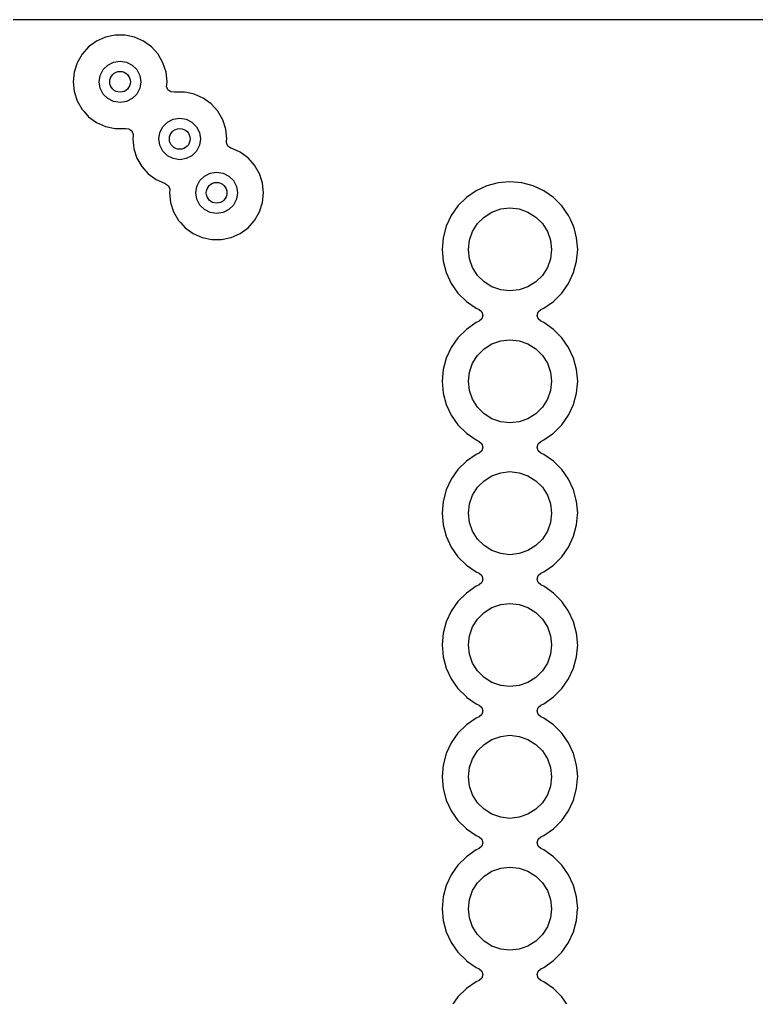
# Model space of a CAD drawing. Extents: x 0.53 to 4.07, y -3.29 to -0.61.
# Drawn here: x 1.52 to 2.079, y -1.354 to -0.612 of the extents above; entities that cross this region are included whole.
import ezdxf

# ---------------------------------------------------------------- set-up
doc = ezdxf.new("R2010")
doc.units = 0
doc.header["$MEASUREMENT"] = 0
doc.layers.add('BLACK', color=7, linetype='CONTINUOUS')

msp = doc.modelspace()

# ---------------------------------------------------------------- linework, layer by layer
at = {"layer": 'BLACK', "linetype": 'CONTINUOUS'}
for p, q in [((0.54215, -0.61222), (4.03239, -0.61222)), ((1.57863, -0.62858), (1.5726, -0.63296)), ((1.58544, -0.62555), (1.57863, -0.62858)), ((1.57863, -0.62858), (1.57863, -0.62858)), ((1.59145, -0.62427), (1.58544, -0.62555)), ((1.58544, -0.62555), (1.58544, -0.62555)), ((1.59273, -0.624), (1.59145, -0.62427)), ((1.60018, -0.624), (1.59273, -0.624)), ((1.60173, -0.62433), (1.60018, -0.624)), ((1.60747, -0.62555), (1.60173, -0.62433)), ((1.61428, -0.62858), (1.60747, -0.62555)), ((1.60747, -0.62555), (1.60747, -0.62555)), ((1.62031, -0.63296), (1.61428, -0.62858)), ((1.61428, -0.62858), (1.61428, -0.62858)), ((1.5726, -0.63296), (1.56762, -0.6385)), ((1.6253, -0.6385), (1.62031, -0.63296)), ((1.62031, -0.63296), (1.62031, -0.63296)), ((1.56389, -0.64495), (1.56159, -0.65204)), ((1.56762, -0.6385), (1.56389, -0.64495)), ((1.56389, -0.64495), (1.56389, -0.64495)), ((1.5872, -0.64671), (1.59159, -0.64447)), ((1.59159, -0.64447), (1.59646, -0.6437)), ((1.59646, -0.6437), (1.60132, -0.64447)), ((1.60132, -0.64447), (1.60571, -0.64671)), ((1.62902, -0.64495), (1.6253, -0.6385)), ((1.63133, -0.65204), (1.62902, -0.64495)), ((1.56159, -0.65204), (1.56081, -0.65945)), ((1.56159, -0.65204), (1.56159, -0.65204)), ((1.58148, -0.65458), (1.58372, -0.65019)), ((1.58372, -0.65019), (1.5872, -0.64671)), ((1.60571, -0.64671), (1.6092, -0.65019)), ((1.6092, -0.65019), (1.61143, -0.65458)), ((1.6321, -0.65945), (1.63133, -0.65204)), ((1.56081, -0.65945), (1.56159, -0.66686)), ((1.58071, -0.65945), (1.58148, -0.65458)), ((1.58148, -0.66432), (1.58071, -0.65945)), ((1.61143, -0.65458), (1.6122, -0.65945)), ((1.6122, -0.65945), (1.61143, -0.66432)), ((1.63183, -0.66208), (1.6321, -0.65945)), ((1.56159, -0.66686), (1.56159, -0.66686)), ((1.56159, -0.66686), (1.56389, -0.67395)), ((1.58372, -0.66871), (1.58148, -0.66432)), ((1.61143, -0.66432), (1.6092, -0.66871)), ((1.63181, -0.66292), (1.63183, -0.66208)), ((1.63276, -0.6655), (1.63181, -0.66292)), ((1.63496, -0.66716), (1.63276, -0.6655)), ((1.6377, -0.66737), (1.63496, -0.66716)), ((1.63801, -0.6673), (1.6377, -0.66737)), ((1.64546, -0.6673), (1.63801, -0.6673)), ((1.64701, -0.66763), (1.64546, -0.6673)), ((1.56389, -0.67395), (1.56389, -0.67395)), ((1.56389, -0.67395), (1.56762, -0.6804)), ((1.5872, -0.67219), (1.58372, -0.66871)), ((1.59159, -0.67443), (1.5872, -0.67219)), ((1.59646, -0.6752), (1.59159, -0.67443)), ((1.60132, -0.67443), (1.59646, -0.6752)), ((1.60571, -0.67219), (1.60132, -0.67443)), ((1.6092, -0.66871), (1.60571, -0.67219)), ((1.65275, -0.66885), (1.64701, -0.66763)), ((1.65956, -0.67188), (1.65275, -0.66885)), ((1.65275, -0.66885), (1.65275, -0.66885)), ((1.66559, -0.67626), (1.65956, -0.67188)), ((1.65956, -0.67188), (1.65956, -0.67188)), ((1.56762, -0.6804), (1.56888, -0.6818)), ((1.56888, -0.6818), (1.5726, -0.68594)), ((1.67057, -0.6818), (1.66559, -0.67626)), ((1.66559, -0.67626), (1.66559, -0.67626)), ((1.6743, -0.68826), (1.67057, -0.6818)), ((1.5726, -0.68594), (1.57863, -0.69032)), ((1.63248, -0.69002), (1.63687, -0.68778)), ((1.63687, -0.68778), (1.64173, -0.68701)), ((1.64173, -0.68701), (1.6466, -0.68778)), ((1.6466, -0.68778), (1.65099, -0.69002)), ((1.6766, -0.69534), (1.6743, -0.68826)), ((1.57863, -0.69032), (1.57863, -0.69032)), ((1.57863, -0.69032), (1.58544, -0.69335)), ((1.58544, -0.69335), (1.58544, -0.69335)), ((1.58544, -0.69335), (1.59273, -0.6949)), ((1.59273, -0.6949), (1.59273, -0.6949)), ((1.59273, -0.6949), (1.60018, -0.6949)), ((1.60018, -0.6949), (1.60049, -0.69484)), ((1.60018, -0.6949), (1.60018, -0.6949)), ((1.60049, -0.69484), (1.60323, -0.69505)), ((1.60323, -0.69505), (1.60543, -0.6967)), ((1.60543, -0.6967), (1.60638, -0.69929)), ((1.62675, -0.69789), (1.62899, -0.6935)), ((1.62899, -0.6935), (1.63248, -0.69002)), ((1.65099, -0.69002), (1.65447, -0.6935)), ((1.65447, -0.6935), (1.65671, -0.69789)), ((1.67738, -0.70276), (1.6766, -0.69534)), ((1.60636, -0.70012), (1.60608, -0.70276)), ((1.60608, -0.70276), (1.60686, -0.71017)), ((1.60638, -0.69929), (1.60636, -0.70012)), ((1.62598, -0.70276), (1.62675, -0.69789)), ((1.62675, -0.70762), (1.62598, -0.70276)), ((1.65671, -0.69789), (1.65748, -0.70276)), ((1.65748, -0.70276), (1.65671, -0.70762)), ((1.67719, -0.70454), (1.67738, -0.70276)), ((1.6772, -0.70561), (1.67719, -0.70454)), ((1.60686, -0.71017), (1.60686, -0.71017)), ((1.60686, -0.71017), (1.60917, -0.71725)), ((1.62899, -0.71201), (1.62675, -0.70762)), ((1.63248, -0.7155), (1.62899, -0.71201)), ((1.65447, -0.71201), (1.65099, -0.7155)), ((1.65671, -0.70762), (1.65447, -0.71201)), ((1.67827, -0.70814), (1.6772, -0.70561)), ((1.68054, -0.7097), (1.67827, -0.70814)), ((1.6807, -0.70975), (1.68054, -0.7097)), ((1.6871, -0.7126), (1.6807, -0.70975)), ((1.60917, -0.71725), (1.60917, -0.71726)), ((1.60917, -0.71726), (1.61289, -0.72371)), ((1.63687, -0.71773), (1.63248, -0.7155)), ((1.64173, -0.7185), (1.63687, -0.71773)), ((1.6466, -0.71773), (1.64173, -0.7185)), ((1.65099, -0.7155), (1.6466, -0.71773)), ((1.68751, -0.71278), (1.6871, -0.7126)), ((1.69312, -0.71685), (1.68751, -0.71278)), ((1.68751, -0.71278), (1.68751, -0.71278)), ((1.69354, -0.71716), (1.69312, -0.71685)), ((1.69852, -0.7227), (1.69354, -0.71716)), ((1.61289, -0.72371), (1.61779, -0.72915)), ((1.70225, -0.72915), (1.69852, -0.7227)), ((1.61779, -0.72915), (1.61788, -0.72925)), ((1.61788, -0.72925), (1.62391, -0.73363)), ((1.62391, -0.73363), (1.62391, -0.73363)), ((1.62391, -0.73363), (1.63072, -0.73666)), ((1.65694, -0.7344), (1.66043, -0.73091)), ((1.66043, -0.73091), (1.66482, -0.72867)), ((1.66482, -0.72867), (1.66969, -0.7279)), ((1.66969, -0.7279), (1.67455, -0.72867)), ((1.67455, -0.72867), (1.67894, -0.73091)), ((1.67894, -0.73091), (1.68243, -0.7344)), ((1.70241, -0.72963), (1.70225, -0.72915)), ((1.70225, -0.72915), (1.70225, -0.72915)), ((1.70225, -0.72915), (1.70225, -0.72915)), ((1.70455, -0.73624), (1.70241, -0.72963)), ((1.63072, -0.73666), (1.63072, -0.73666)), ((1.63072, -0.73666), (1.63088, -0.73671)), ((1.63088, -0.73671), (1.63315, -0.73826)), ((1.63315, -0.73826), (1.63422, -0.7408)), ((1.63422, -0.7408), (1.63422, -0.74186)), ((1.65394, -0.74365), (1.65471, -0.73879)), ((1.65471, -0.73879), (1.65694, -0.7344)), ((1.68243, -0.7344), (1.68466, -0.73879)), ((1.68466, -0.73879), (1.68543, -0.74365)), ((1.70533, -0.74365), (1.70455, -0.73624)), ((1.87455, -0.73832), (1.86643, -0.7421)), ((1.8832, -0.736), (1.87455, -0.73832)), ((1.87455, -0.73832), (1.87455, -0.73832)), ((1.89213, -0.73522), (1.8832, -0.736)), ((1.8832, -0.736), (1.8832, -0.736)), ((1.90105, -0.736), (1.89213, -0.73522)), ((1.89213, -0.73522), (1.89213, -0.73522)), ((1.9097, -0.73832), (1.90105, -0.736)), ((1.90105, -0.736), (1.90105, -0.736)), ((1.90105, -0.736), (1.90105, -0.736)), ((1.90105, -0.736), (1.90105, -0.736)), ((1.90105, -0.736), (1.90105, -0.736)), ((1.91782, -0.7421), (1.9097, -0.73832)), ((1.9097, -0.73832), (1.9097, -0.73832)), ((1.63406, -0.74347), (1.63404, -0.74365)), ((1.63404, -0.74365), (1.63482, -0.75106)), ((1.63422, -0.74186), (1.63406, -0.74347)), ((1.65471, -0.74852), (1.65394, -0.74365)), ((1.65694, -0.75291), (1.65471, -0.74852)), ((1.68466, -0.74852), (1.68243, -0.75291)), ((1.68543, -0.74365), (1.68466, -0.74852)), ((1.70455, -0.75106), (1.70533, -0.74365)), ((1.85909, -0.74724), (1.85275, -0.75358)), ((1.86643, -0.7421), (1.85909, -0.74724)), ((1.86643, -0.7421), (1.86643, -0.7421)), ((1.92516, -0.74724), (1.91782, -0.7421)), ((1.91782, -0.7421), (1.91782, -0.7421)), ((1.9315, -0.75358), (1.92516, -0.74724)), ((1.63482, -0.75106), (1.63482, -0.75106)), ((1.63482, -0.75106), (1.63712, -0.75815)), ((1.66043, -0.75639), (1.65694, -0.75291)), ((1.66482, -0.75863), (1.66043, -0.75639)), ((1.67894, -0.75639), (1.67455, -0.75863)), ((1.68243, -0.75291), (1.67894, -0.75639)), ((1.70225, -0.75815), (1.70455, -0.75106)), ((1.85275, -0.75358), (1.84762, -0.76092)), ((1.87846, -0.75824), (1.88512, -0.75591)), ((1.88512, -0.75591), (1.89213, -0.75512)), ((1.89213, -0.75512), (1.89913, -0.75591)), ((1.89913, -0.75591), (1.90579, -0.75824)), ((1.93664, -0.76092), (1.9315, -0.75358)), ((1.9315, -0.75358), (1.9315, -0.75358)), ((1.63712, -0.75815), (1.63712, -0.75815)), ((1.63712, -0.75815), (1.64085, -0.7646)), ((1.66969, -0.7594), (1.66482, -0.75863)), ((1.67455, -0.75863), (1.66969, -0.7594)), ((1.69852, -0.7646), (1.70225, -0.75815)), ((1.84762, -0.76092), (1.84383, -0.76904)), ((1.84762, -0.76092), (1.84762, -0.76092)), ((1.8675, -0.76698), (1.87249, -0.76199)), ((1.87249, -0.76199), (1.87846, -0.75824)), ((1.90579, -0.75824), (1.91176, -0.76199)), ((1.91176, -0.76199), (1.91675, -0.76698)), ((1.93826, -0.7644), (1.93664, -0.76092)), ((1.64085, -0.7646), (1.64227, -0.76619)), ((1.64227, -0.76619), (1.64583, -0.77014)), ((1.64583, -0.77014), (1.65186, -0.77452)), ((1.68751, -0.77452), (1.69354, -0.77014)), ((1.69354, -0.77014), (1.69852, -0.7646)), ((1.84383, -0.76904), (1.84151, -0.77769)), ((1.84383, -0.76904), (1.84383, -0.76904)), ((1.86375, -0.77295), (1.8675, -0.76698)), ((1.91675, -0.76698), (1.9205, -0.77295)), ((1.94042, -0.76904), (1.93826, -0.7644)), ((1.94098, -0.77112), (1.94042, -0.76904)), ((1.94042, -0.76904), (1.94042, -0.76904)), ((1.94274, -0.77769), (1.94098, -0.77112)), ((1.65186, -0.77452), (1.65186, -0.77452)), ((1.65186, -0.77452), (1.65867, -0.77755)), ((1.65867, -0.77755), (1.65867, -0.77755)), ((1.65867, -0.77755), (1.66596, -0.7791)), ((1.67341, -0.7791), (1.6807, -0.77755)), ((1.6807, -0.77755), (1.68751, -0.77452)), ((1.84151, -0.77769), (1.84073, -0.78661)), ((1.84151, -0.77769), (1.84151, -0.77769)), ((1.86142, -0.77961), (1.86375, -0.77295)), ((1.9205, -0.77295), (1.92283, -0.77961)), ((1.94352, -0.78661), (1.94274, -0.77769)), ((1.66596, -0.7791), (1.66596, -0.7791)), ((1.66596, -0.7791), (1.67341, -0.7791)), ((1.67341, -0.7791), (1.67341, -0.7791)), ((1.86063, -0.78661), (1.86142, -0.77961)), ((1.92283, -0.77961), (1.92362, -0.78661)), ((1.84073, -0.78661), (1.84151, -0.79554)), ((1.84073, -0.78661), (1.84073, -0.78661)), ((1.86142, -0.79362), (1.86063, -0.78661)), ((1.86375, -0.80028), (1.86142, -0.79362)), ((1.92283, -0.79362), (1.9205, -0.80028)), ((1.92362, -0.78661), (1.92283, -0.79362)), ((1.94274, -0.79554), (1.94352, -0.78661)), ((1.84151, -0.79554), (1.84151, -0.79554)), ((1.84151, -0.79554), (1.84383, -0.80419)), ((1.8675, -0.80625), (1.86375, -0.80028)), ((1.9205, -0.80028), (1.91675, -0.80625)), ((1.94042, -0.80419), (1.94274, -0.79554)), ((1.84383, -0.80419), (1.84383, -0.80419)), ((1.84383, -0.80419), (1.84762, -0.81231)), ((1.87249, -0.81124), (1.8675, -0.80625)), ((1.91675, -0.80625), (1.91176, -0.81124)), ((1.93664, -0.81231), (1.94042, -0.80419)), ((1.84762, -0.81231), (1.84762, -0.81231)), ((1.84762, -0.81231), (1.85275, -0.81965)), ((1.87846, -0.81499), (1.87249, -0.81124)), ((1.88512, -0.81732), (1.87846, -0.81499)), ((1.90579, -0.81499), (1.89913, -0.81732)), ((1.91176, -0.81124), (1.90579, -0.81499)), ((1.9315, -0.81965), (1.93664, -0.81231)), ((1.85275, -0.81965), (1.85909, -0.82599)), ((1.89213, -0.81811), (1.88512, -0.81732)), ((1.89913, -0.81732), (1.89213, -0.81811)), ((1.92516, -0.82599), (1.9315, -0.81965)), ((1.85909, -0.82599), (1.85909, -0.82599)), ((1.85909, -0.82599), (1.86643, -0.83112)), ((1.91782, -0.83112), (1.92516, -0.82599)), ((1.86643, -0.83112), (1.86871, -0.83219)), ((1.86871, -0.83219), (1.87078, -0.83401)), ((1.87153, -0.83665), (1.87073, -0.83929)), ((1.87078, -0.83401), (1.87153, -0.83665)), ((1.91272, -0.83658), (1.91352, -0.83394)), ((1.91348, -0.83922), (1.91272, -0.83658)), ((1.91352, -0.83394), (1.91554, -0.83219)), ((1.91554, -0.83219), (1.91782, -0.83112)), ((1.86643, -0.8421), (1.85909, -0.84724)), ((1.86871, -0.84104), (1.86643, -0.8421)), ((1.86643, -0.8421), (1.86643, -0.8421)), ((1.87073, -0.83929), (1.86871, -0.84104)), ((1.91554, -0.84104), (1.91348, -0.83922)), ((1.91782, -0.8421), (1.91554, -0.84104)), ((1.92516, -0.84724), (1.91782, -0.8421)), ((1.91782, -0.8421), (1.91782, -0.8421)), ((1.85909, -0.84724), (1.85275, -0.85358)), ((1.9315, -0.85358), (1.92516, -0.84724)), ((1.85275, -0.85358), (1.84762, -0.86092)), ((1.87249, -0.86199), (1.87846, -0.85824)), ((1.87846, -0.85824), (1.88512, -0.85591)), ((1.88512, -0.85591), (1.89213, -0.85512)), ((1.89213, -0.85512), (1.89913, -0.85591)), ((1.89913, -0.85591), (1.90579, -0.85824)), ((1.90579, -0.85824), (1.91176, -0.86199)), ((1.93664, -0.86092), (1.9315, -0.85358)), ((1.9315, -0.85358), (1.9315, -0.85358)), ((1.84762, -0.86092), (1.84383, -0.86904)), ((1.84762, -0.86092), (1.84762, -0.86092)), ((1.86375, -0.87295), (1.8675, -0.86698)), ((1.8675, -0.86698), (1.87249, -0.86199)), ((1.91176, -0.86199), (1.91675, -0.86698)), ((1.91675, -0.86698), (1.9205, -0.87295)), ((1.94042, -0.86904), (1.93664, -0.86092)), ((1.84383, -0.86904), (1.84151, -0.87769)), ((1.84383, -0.86904), (1.84383, -0.86904)), ((1.86142, -0.87961), (1.86375, -0.87295)), ((1.9205, -0.87295), (1.92283, -0.87961)), ((1.94274, -0.87769), (1.94042, -0.86904)), ((1.84151, -0.87769), (1.84073, -0.88661)), ((1.84151, -0.87769), (1.84151, -0.87769)), ((1.86063, -0.88661), (1.86142, -0.87961)), ((1.92283, -0.87961), (1.92362, -0.88661)), ((1.94352, -0.88661), (1.94274, -0.87769)), ((1.84073, -0.88661), (1.84073, -0.88661)), ((1.84073, -0.88661), (1.84151, -0.89554)), ((1.86142, -0.89362), (1.86063, -0.88661)), ((1.92362, -0.88661), (1.92283, -0.89362)), ((1.94274, -0.89554), (1.94352, -0.88661)), ((1.84151, -0.89554), (1.84151, -0.89554)), ((1.84151, -0.89554), (1.84383, -0.90419)), ((1.86375, -0.90028), (1.86142, -0.89362)), ((1.92283, -0.89362), (1.9205, -0.90028)), ((1.94042, -0.90419), (1.94274, -0.89554)), ((1.84383, -0.90419), (1.84383, -0.90419)), ((1.84383, -0.90419), (1.84762, -0.91231)), ((1.8675, -0.90625), (1.86375, -0.90028)), ((1.9205, -0.90028), (1.91675, -0.90625)), ((1.93664, -0.91231), (1.94042, -0.90419)), ((1.84762, -0.91231), (1.84762, -0.91231)), ((1.84762, -0.91231), (1.85275, -0.91965)), ((1.87249, -0.91124), (1.8675, -0.90625)), ((1.87846, -0.91499), (1.87249, -0.91124)), ((1.91176, -0.91124), (1.90579, -0.91499)), ((1.91675, -0.90625), (1.91176, -0.91124)), ((1.9315, -0.91965), (1.93664, -0.91231)), ((1.85275, -0.91965), (1.85909, -0.92599)), ((1.88512, -0.91732), (1.87846, -0.91499)), ((1.89213, -0.91811), (1.88512, -0.91732)), ((1.89913, -0.91732), (1.89213, -0.91811)), ((1.90579, -0.91499), (1.89913, -0.91732)), ((1.92516, -0.92599), (1.9315, -0.91965)), ((1.85909, -0.92599), (1.85909, -0.92599)), ((1.85909, -0.92599), (1.86643, -0.93112)), ((1.91782, -0.93112), (1.92516, -0.92599)), ((1.86643, -0.93112), (1.86871, -0.93219)), ((1.86871, -0.93219), (1.87078, -0.93401)), ((1.87078, -0.93401), (1.87153, -0.93665)), ((1.91272, -0.93658), (1.91352, -0.93394)), ((1.91352, -0.93394), (1.91554, -0.93219)), ((1.91554, -0.93219), (1.91782, -0.93112)), ((1.86871, -0.94104), (1.86643, -0.9421)), ((1.87073, -0.93929), (1.86871, -0.94104)), ((1.87153, -0.93665), (1.87073, -0.93929)), ((1.91348, -0.93922), (1.91272, -0.93658)), ((1.91554, -0.94104), (1.91348, -0.93922)), ((1.91782, -0.9421), (1.91554, -0.94104)), ((1.85909, -0.94724), (1.85275, -0.95358)), ((1.86643, -0.9421), (1.85909, -0.94724)), ((1.86643, -0.9421), (1.86643, -0.9421)), ((1.92516, -0.94724), (1.91782, -0.9421)), ((1.91782, -0.9421), (1.91782, -0.9421)), ((1.9315, -0.95358), (1.92516, -0.94724)), ((1.85275, -0.95358), (1.84762, -0.96092)), ((1.87846, -0.95824), (1.88512, -0.95591)), ((1.88512, -0.95591), (1.89213, -0.95512)), ((1.89213, -0.95512), (1.89913, -0.95591)), ((1.89913, -0.95591), (1.90579, -0.95824)), ((1.93664, -0.96092), (1.9315, -0.95358)), ((1.9315, -0.95358), (1.9315, -0.95358)), ((1.84762, -0.96092), (1.84383, -0.96904)), ((1.84762, -0.96092), (1.84762, -0.96092)), ((1.8675, -0.96698), (1.87249, -0.96199)), ((1.87249, -0.96199), (1.87846, -0.95824)), ((1.90579, -0.95824), (1.91176, -0.96199)), ((1.91176, -0.96199), (1.91675, -0.96698)), ((1.94042, -0.96904), (1.93664, -0.96092)), ((1.84383, -0.96904), (1.84151, -0.97769)), ((1.84383, -0.96904), (1.84383, -0.96904)), ((1.86375, -0.97295), (1.8675, -0.96698)), ((1.91675, -0.96698), (1.9205, -0.97295)), ((1.94274, -0.97769), (1.94042, -0.96904)), ((1.84151, -0.97769), (1.84073, -0.98661)), ((1.84151, -0.97769), (1.84151, -0.97769)), ((1.86142, -0.97961), (1.86375, -0.97295)), ((1.9205, -0.97295), (1.92283, -0.97961)), ((1.94293, -0.97984), (1.94274, -0.97769)), ((1.86063, -0.98661), (1.86142, -0.97961)), ((1.92283, -0.97961), (1.92362, -0.98661)), ((1.94352, -0.98661), (1.94293, -0.97984)), ((1.84073, -0.98661), (1.84073, -0.98661)), ((1.84073, -0.98661), (1.84151, -0.99554)), ((1.86142, -0.99362), (1.86063, -0.98661)), ((1.86375, -1.00028), (1.86142, -0.99362)), ((1.92283, -0.99362), (1.9205, -1.00028)), ((1.92362, -0.98661), (1.92283, -0.99362)), ((1.94274, -0.99554), (1.94341, -0.98789)), ((1.94341, -0.98789), (1.94352, -0.98661)), ((1.94352, -0.98661), (1.94352, -0.98661)), ((1.84151, -0.99554), (1.84151, -0.99554)), ((1.84151, -0.99554), (1.84383, -1.00419)), ((1.8675, -1.00625), (1.86375, -1.00028)), ((1.9205, -1.00028), (1.91675, -1.00625)), ((1.94042, -1.00419), (1.94274, -0.99554)), ((1.84383, -1.00419), (1.84383, -1.00419)), ((1.84383, -1.00419), (1.84762, -1.01231)), ((1.87249, -1.01124), (1.8675, -1.00625)), ((1.91675, -1.00625), (1.91176, -1.01124)), ((1.93664, -1.01231), (1.94042, -1.00419)), ((1.84762, -1.01231), (1.84762, -1.01231)), ((1.84762, -1.01231), (1.85275, -1.01965)), ((1.87846, -1.01499), (1.87249, -1.01124)), ((1.88512, -1.01732), (1.87846, -1.01499)), ((1.90579, -1.01499), (1.89913, -1.01732)), ((1.91176, -1.01124), (1.90579, -1.01499)), ((1.9315, -1.01965), (1.93664, -1.01231)), ((1.85275, -1.01965), (1.85909, -1.02599)), ((1.89213, -1.01811), (1.88512, -1.01732)), ((1.89913, -1.01732), (1.89213, -1.01811)), ((1.92516, -1.02599), (1.9315, -1.01965)), ((1.85909, -1.02599), (1.85909, -1.02599)), ((1.85909, -1.02599), (1.86643, -1.03112)), ((1.91782, -1.03112), (1.92516, -1.02599)), ((1.86643, -1.03112), (1.86871, -1.03219)), ((1.86871, -1.03219), (1.87078, -1.03401)), ((1.87153, -1.03665), (1.87073, -1.03929)), ((1.87078, -1.03401), (1.87153, -1.03665)), ((1.91272, -1.03658), (1.91352, -1.03394)), ((1.91348, -1.03922), (1.91272, -1.03658)), ((1.91352, -1.03394), (1.91554, -1.03219)), ((1.91554, -1.03219), (1.91782, -1.03112)), ((1.86643, -1.0421), (1.85909, -1.04724)), ((1.86871, -1.04104), (1.86643, -1.0421)), ((1.86643, -1.0421), (1.86643, -1.0421)), ((1.87073, -1.03929), (1.86871, -1.04104)), ((1.91554, -1.04104), (1.91348, -1.03922)), ((1.91782, -1.0421), (1.91554, -1.04104)), ((1.92516, -1.04724), (1.91782, -1.0421)), ((1.91782, -1.0421), (1.91782, -1.0421)), ((1.85909, -1.04724), (1.85275, -1.05358)), ((1.9315, -1.05358), (1.92516, -1.04724)), ((1.85275, -1.05358), (1.84762, -1.06092)), ((1.87249, -1.06199), (1.87846, -1.05824)), ((1.87846, -1.05824), (1.88512, -1.05591)), ((1.88512, -1.05591), (1.89213, -1.05512)), ((1.89213, -1.05512), (1.89913, -1.05591)), ((1.89913, -1.05591), (1.90579, -1.05824)), ((1.90579, -1.05824), (1.91176, -1.06199)), ((1.93259, -1.05514), (1.9315, -1.05358)), ((1.93664, -1.06092), (1.93259, -1.05514)), ((1.84762, -1.06092), (1.84383, -1.06904)), ((1.84762, -1.06092), (1.84762, -1.06092)), ((1.86375, -1.07295), (1.8675, -1.06698)), ((1.8675, -1.06698), (1.87249, -1.06199)), ((1.91176, -1.06199), (1.91675, -1.06698)), ((1.91675, -1.06698), (1.9205, -1.07295)), ((1.94042, -1.06904), (1.93664, -1.06092)), ((1.84383, -1.06904), (1.84151, -1.07769)), ((1.84383, -1.06904), (1.84383, -1.06904)), ((1.86142, -1.07961), (1.86375, -1.07295)), ((1.9205, -1.07295), (1.92283, -1.07961)), ((1.94274, -1.07769), (1.94042, -1.06904)), ((1.84151, -1.07769), (1.84073, -1.08661)), ((1.84151, -1.07769), (1.84151, -1.07769)), ((1.86063, -1.08661), (1.86142, -1.07961)), ((1.92283, -1.07961), (1.92362, -1.08661)), ((1.94307, -1.0814), (1.94274, -1.07769)), ((1.94342, -1.0855), (1.94307, -1.0814)), ((1.84073, -1.08661), (1.84073, -1.08661)), ((1.84073, -1.08661), (1.84151, -1.09554)), ((1.86142, -1.09362), (1.86063, -1.08661)), ((1.92362, -1.08661), (1.92283, -1.09362)), ((1.94274, -1.09554), (1.94352, -1.08661)), ((1.94352, -1.08661), (1.94342, -1.0855)), ((1.84151, -1.09554), (1.84151, -1.09554)), ((1.84151, -1.09554), (1.84383, -1.10419)), ((1.86375, -1.10028), (1.86142, -1.09362)), ((1.92283, -1.09362), (1.9205, -1.10028)), ((1.94042, -1.10419), (1.94274, -1.09554)), ((1.84383, -1.10419), (1.84383, -1.10419)), ((1.84383, -1.10419), (1.84762, -1.11231)), ((1.8675, -1.10625), (1.86375, -1.10028)), ((1.9205, -1.10028), (1.91675, -1.10625)), ((1.93664, -1.11231), (1.94042, -1.10419)), ((1.84762, -1.11231), (1.84762, -1.11231)), ((1.84762, -1.11231), (1.85275, -1.11965)), ((1.87249, -1.11124), (1.8675, -1.10625)), ((1.87846, -1.11499), (1.87249, -1.11124)), ((1.91176, -1.11124), (1.90579, -1.11499)), ((1.91675, -1.10625), (1.91176, -1.11124)), ((1.9315, -1.11965), (1.93664, -1.11231)), ((1.85275, -1.11965), (1.85909, -1.12599)), ((1.88512, -1.11732), (1.87846, -1.11499)), ((1.89213, -1.11811), (1.88512, -1.11732)), ((1.89913, -1.11732), (1.89213, -1.11811)), ((1.90579, -1.11499), (1.89913, -1.11732)), ((1.92516, -1.12599), (1.9315, -1.11965)), ((1.85909, -1.12599), (1.85921, -1.12607)), ((1.85921, -1.12607), (1.86643, -1.13112)), ((1.91782, -1.13112), (1.92516, -1.12599)), ((1.86643, -1.13112), (1.86871, -1.13219)), ((1.86871, -1.13219), (1.87078, -1.13401)), ((1.87078, -1.13401), (1.87153, -1.13665)), ((1.91272, -1.13658), (1.91352, -1.13394)), ((1.91352, -1.13394), (1.91554, -1.13219)), ((1.91554, -1.13219), (1.91782, -1.13112)), ((1.86643, -1.1421), (1.85909, -1.14724)), ((1.86871, -1.14104), (1.86643, -1.1421)), ((1.86643, -1.1421), (1.86643, -1.1421)), ((1.87073, -1.13929), (1.86871, -1.14104)), ((1.87153, -1.13665), (1.87073, -1.13929)), ((1.91348, -1.13922), (1.91272, -1.13658)), ((1.91554, -1.14104), (1.91348, -1.13922)), ((1.91782, -1.1421), (1.91554, -1.14104)), ((1.92516, -1.14724), (1.91782, -1.1421)), ((1.91782, -1.1421), (1.91782, -1.1421)), ((1.85909, -1.14724), (1.85275, -1.15358)), ((1.9315, -1.15358), (1.92516, -1.14724)), ((1.85275, -1.15358), (1.84762, -1.16092)), ((1.87846, -1.15824), (1.88512, -1.15591)), ((1.88512, -1.15591), (1.89213, -1.15512)), ((1.89213, -1.15512), (1.89913, -1.15591)), ((1.89913, -1.15591), (1.90579, -1.15824)), ((1.93664, -1.16092), (1.9315, -1.15358)), ((1.9315, -1.15358), (1.9315, -1.15358)), ((1.84762, -1.16092), (1.84383, -1.16904)), ((1.84762, -1.16092), (1.84762, -1.16092)), ((1.8675, -1.16698), (1.87249, -1.16199)), ((1.87249, -1.16199), (1.87846, -1.15824)), ((1.90579, -1.15824), (1.91176, -1.16199)), ((1.91176, -1.16199), (1.91675, -1.16698)), ((1.94042, -1.16904), (1.93664, -1.16092)), ((1.84383, -1.16904), (1.84151, -1.17769)), ((1.84383, -1.16904), (1.84383, -1.16904)), ((1.86375, -1.17295), (1.8675, -1.16698)), ((1.91675, -1.16698), (1.9205, -1.17295)), ((1.94274, -1.17769), (1.94042, -1.16904)), ((1.84151, -1.17769), (1.84073, -1.18661)), ((1.84151, -1.17769), (1.84151, -1.17769)), ((1.86142, -1.17961), (1.86375, -1.17295)), ((1.9205, -1.17295), (1.92283, -1.17961)), ((1.94293, -1.17984), (1.94274, -1.17769)), ((1.84073, -1.18661), (1.84073, -1.18661)), ((1.84073, -1.18661), (1.84151, -1.19554)), ((1.86063, -1.18661), (1.86142, -1.17961)), ((1.86142, -1.19362), (1.86063, -1.18661)), ((1.92283, -1.17961), (1.92362, -1.18661)), ((1.92362, -1.18661), (1.92283, -1.19362)), ((1.94352, -1.18661), (1.94293, -1.17984)), ((1.94341, -1.18789), (1.94352, -1.18661)), ((1.94352, -1.18661), (1.94352, -1.18661)), ((1.86375, -1.20028), (1.86142, -1.19362)), ((1.92283, -1.19362), (1.9205, -1.20028)), ((1.94274, -1.19554), (1.94341, -1.18789)), ((1.84151, -1.19554), (1.84151, -1.19554)), ((1.84151, -1.19554), (1.84383, -1.20419)), ((1.8675, -1.20625), (1.86375, -1.20028)), ((1.9205, -1.20028), (1.91675, -1.20625)), ((1.94042, -1.20419), (1.94274, -1.19554)), ((1.84383, -1.20419), (1.84383, -1.20419)), ((1.84383, -1.20419), (1.84762, -1.21231)), ((1.87249, -1.21124), (1.8675, -1.20625)), ((1.91675, -1.20625), (1.91176, -1.21124)), ((1.93664, -1.21231), (1.94042, -1.20419)), ((1.84762, -1.21231), (1.84762, -1.21231)), ((1.84762, -1.21231), (1.85275, -1.21965)), ((1.87846, -1.21499), (1.87249, -1.21124)), ((1.88512, -1.21732), (1.87846, -1.21499)), ((1.90579, -1.21499), (1.89913, -1.21732)), ((1.91176, -1.21124), (1.90579, -1.21499)), ((1.9315, -1.21965), (1.93664, -1.21231)), ((1.85275, -1.21965), (1.85909, -1.22599)), ((1.89213, -1.21811), (1.88512, -1.21732)), ((1.89913, -1.21732), (1.89213, -1.21811)), ((1.92516, -1.22599), (1.9315, -1.21965)), ((1.85909, -1.22599), (1.85921, -1.22607)), ((1.85921, -1.22607), (1.86643, -1.23112)), ((1.86643, -1.23112), (1.86871, -1.23219)), ((1.91554, -1.23219), (1.91782, -1.23112)), ((1.91782, -1.23112), (1.92516, -1.22599)), ((1.86871, -1.23219), (1.87078, -1.23401)), ((1.87153, -1.23665), (1.87073, -1.23929)), ((1.87078, -1.23401), (1.87153, -1.23665)), ((1.91272, -1.23658), (1.91352, -1.23394)), ((1.91348, -1.23922), (1.91272, -1.23658)), ((1.91352, -1.23394), (1.91554, -1.23219)), ((1.86643, -1.2421), (1.85909, -1.24724)), ((1.86871, -1.24104), (1.86643, -1.2421)), ((1.86643, -1.2421), (1.86643, -1.2421)), ((1.87073, -1.23929), (1.86871, -1.24104)), ((1.91554, -1.24104), (1.91348, -1.23922)), ((1.91782, -1.2421), (1.91554, -1.24104)), ((1.92516, -1.24724), (1.91782, -1.2421)), ((1.91782, -1.2421), (1.91782, -1.2421)), ((1.85909, -1.24724), (1.85275, -1.25358)), ((1.9315, -1.25358), (1.92516, -1.24724)), ((1.84762, -1.26092), (1.84383, -1.26904)), ((1.85275, -1.25358), (1.84762, -1.26092)), ((1.84762, -1.26092), (1.84762, -1.26092)), ((1.87249, -1.26199), (1.87846, -1.25824)), ((1.87846, -1.25824), (1.88512, -1.25591)), ((1.88512, -1.25591), (1.89213, -1.25512)), ((1.89213, -1.25512), (1.89913, -1.25591)), ((1.89913, -1.25591), (1.90579, -1.25824)), ((1.90579, -1.25824), (1.91176, -1.26199)), ((1.93664, -1.26092), (1.9315, -1.25358)), ((1.9315, -1.25358), (1.9315, -1.25358)), ((1.94042, -1.26904), (1.93664, -1.26092)), ((1.86375, -1.27295), (1.8675, -1.26698)), ((1.8675, -1.26698), (1.87249, -1.26199)), ((1.91176, -1.26199), (1.91675, -1.26698)), ((1.91675, -1.26698), (1.9205, -1.27295)), ((1.84383, -1.26904), (1.84151, -1.27769)), ((1.84383, -1.26904), (1.84383, -1.26904)), ((1.86142, -1.27961), (1.86375, -1.27295)), ((1.9205, -1.27295), (1.92283, -1.27961)), ((1.94274, -1.27769), (1.94042, -1.26904)), ((1.84151, -1.27769), (1.84073, -1.28661)), ((1.84151, -1.27769), (1.84151, -1.27769)), ((1.86063, -1.28661), (1.86142, -1.27961)), ((1.92283, -1.27961), (1.92362, -1.28661)), ((1.94294, -1.28001), (1.94274, -1.27769)), ((1.94352, -1.28661), (1.94294, -1.28001)), ((1.84073, -1.28661), (1.84073, -1.28661)), ((1.84073, -1.28661), (1.84151, -1.29554)), ((1.86142, -1.29362), (1.86063, -1.28661)), ((1.92362, -1.28661), (1.92283, -1.29362)), ((1.94274, -1.29554), (1.94348, -1.28711)), ((1.94348, -1.28711), (1.94352, -1.28661)), ((1.94352, -1.28661), (1.94352, -1.28661)), ((1.84151, -1.29554), (1.84151, -1.29554)), ((1.84151, -1.29554), (1.84383, -1.30419)), ((1.86375, -1.30028), (1.86142, -1.29362)), ((1.92283, -1.29362), (1.9205, -1.30028)), ((1.94042, -1.30419), (1.94274, -1.29554)), ((1.84383, -1.30419), (1.84383, -1.30419)), ((1.84383, -1.30419), (1.84762, -1.31231)), ((1.8675, -1.30625), (1.86375, -1.30028)), ((1.9205, -1.30028), (1.91675, -1.30625)), ((1.93664, -1.31231), (1.94042, -1.30419)), ((1.84762, -1.31231), (1.84762, -1.31231)), ((1.84762, -1.31231), (1.85275, -1.31965)), ((1.87249, -1.31124), (1.8675, -1.30625)), ((1.87846, -1.31499), (1.87249, -1.31124)), ((1.91176, -1.31124), (1.90579, -1.31499)), ((1.91675, -1.30625), (1.91176, -1.31124)), ((1.9315, -1.31965), (1.93664, -1.31231)), ((1.85275, -1.31965), (1.85909, -1.32599)), ((1.88512, -1.31732), (1.87846, -1.31499)), ((1.89213, -1.31811), (1.88512, -1.31732)), ((1.89913, -1.31732), (1.89213, -1.31811)), ((1.90579, -1.31499), (1.89913, -1.31732)), ((1.92516, -1.32599), (1.9315, -1.31965)), ((1.85909, -1.32599), (1.85921, -1.32607)), ((1.85921, -1.32607), (1.86643, -1.33112)), ((1.91782, -1.33112), (1.92516, -1.32599)), ((1.86643, -1.33112), (1.86871, -1.33219)), ((1.86871, -1.33219), (1.87078, -1.33401)), ((1.87078, -1.33401), (1.87153, -1.33665)), ((1.91272, -1.33658), (1.91352, -1.33394)), ((1.91352, -1.33394), (1.91554, -1.33219)), ((1.91554, -1.33219), (1.91782, -1.33112)), ((1.86643, -1.3421), (1.85909, -1.34724)), ((1.86871, -1.34104), (1.86643, -1.3421)), ((1.86643, -1.3421), (1.86643, -1.3421)), ((1.87073, -1.33929), (1.86871, -1.34104)), ((1.87153, -1.33665), (1.87073, -1.33929)), ((1.91348, -1.33922), (1.91272, -1.33658)), ((1.91554, -1.34104), (1.91348, -1.33922)), ((1.91782, -1.3421), (1.91554, -1.34104)), ((1.92516, -1.34724), (1.91782, -1.3421)), ((1.91782, -1.3421), (1.91782, -1.3421)), ((1.85909, -1.34724), (1.85275, -1.35358)), ((1.9315, -1.35358), (1.92516, -1.34724)), ((1.85275, -1.35358), (1.84762, -1.36092)), ((1.93664, -1.36092), (1.9315, -1.35358)), ((1.9315, -1.35358), (1.9315, -1.35358))]:
    msp.add_line(p, q, dxfattribs=at)
at = {"layer": 'BLACK'}
for centre in [(1.59646, -0.65945), (1.64173, -0.70276), (1.66969, -0.74365)]:
    msp.add_circle(centre, 0.00787, dxfattribs=at)

doc.saveas('drawing.dxf')
